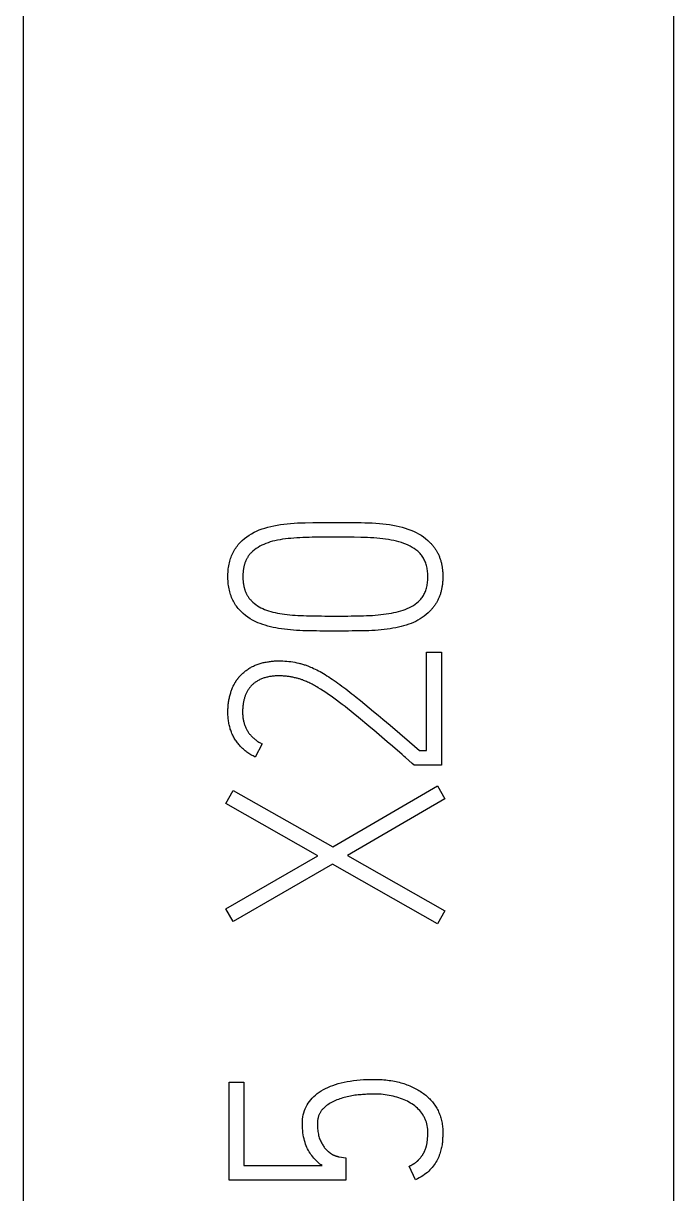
# Model space of a CAD drawing. Header units: inches. Extents: x 9000 to 22395, y 8106 to 17135.
# Drawn here: x 10056.42 to 10067.31, y 8336.45 to 8356.04 of the extents above; entities that cross this region are included whole.
import ezdxf

# ---------------------------------------------------------------- set-up
doc = ezdxf.new("R2010")
doc.units = ezdxf.units.IN
doc.header["$MEASUREMENT"] = 0
doc.layers.add('20000_FRONT_O', color=7, linetype='Continuous')
doc.layers.add('20500_FRONT_O_LABELING', color=7, linetype='Continuous')

# ---------------------------------------------------------------- blocks, each defined once
blk = doc.blocks.new('A$C21A67833')
at = {"layer": '20000_FRONT_O', "linetype": 'Continuous'}
for p, q in [((0, 0), (0, 100)), ((4.9, 28.9), (4.9, 8.3))]:
    blk.add_line(p, q, dxfattribs=at)
at = {"layer": '20500_FRONT_O_LABELING', "linetype": 'Continuous'}
for p, q in [((2.2002, 22.6107), (2.2471, 22.6101)), ((2.3972, 22.4965), (2.3422, 22.4964)), ((2.5786, 22.4986), (2.5286, 22.4977)), ((3.0392, 22.3387), (3.15, 22.3387)), ((3.0392, 21.5976), (3.0392, 22.3387)), ((3.15, 22.3387), (3.15, 21.4864)), ((2.5071, 21.9995), (2.5394, 21.9734)), ((2.5394, 21.9734), (2.5722, 21.9466)), ((2.5722, 21.9466), (2.6056, 21.9191)), ((2.6056, 21.9191), (2.6396, 21.8909)), ((2.6396, 21.8909), (2.6742, 21.8619)), ((2.6742, 21.8619), (2.7094, 21.8323)), ((2.7424, 21.6623), (2.6611, 21.7319)), ((1.7987, 21.6463), (1.7476, 21.5465)), ((2.7812, 21.6289), (2.7424, 21.6623)), ((2.8541, 21.5658), (2.7812, 21.6289)), ((2.9103, 21.6616), (2.9858, 21.5976)), ((2.8707, 21.5514), (2.8541, 21.5658)), ((2.8788, 21.5444), (2.8707, 21.5514)), ((2.9303, 21.4997), (2.8788, 21.5444)), ((2.9858, 21.5976), (3.0392, 21.5976)), ((2.9459, 21.4864), (2.9303, 21.4997)), ((3.15, 21.4864), (2.9459, 21.4864)), ((1.5256, 21.1958), (1.5809, 21.2956)), ((1.5809, 21.2956), (2.3311, 20.8697)), ((2.3311, 20.8697), (3.1211, 21.3291)), ((3.1211, 21.3291), (3.1767, 21.2312)), ((2.218, 20.8031), (1.5256, 21.1958)), ((3.1767, 21.2312), (2.442, 20.8054)), ((1.5256, 20.4036), (2.218, 20.8031)), ((2.3289, 20.741), (1.5809, 20.308)), ((3.1211, 20.2905), (2.3289, 20.741)), ((2.442, 20.8054), (3.1767, 20.388)), ((1.5809, 20.308), (1.5256, 20.4036)), ((3.1767, 20.388), (3.1211, 20.2905)), ((1.55, 19.0961), (1.6608, 19.0961)), ((1.55, 18.3572), (1.55, 19.0961)), ((1.6608, 19.0961), (1.6608, 18.468)), ((2.348, 18.5435), (2.3501, 18.5427)), ((2.3501, 18.5427), (2.3531, 18.5417)), ((2.3531, 18.5417), (2.356, 18.5408)), ((2.356, 18.5408), (2.3578, 18.5402)), ((2.3578, 18.5402), (2.3596, 18.5396)), ((2.3596, 18.5396), (2.3613, 18.5391)), ((2.3613, 18.5391), (2.3629, 18.5386)), ((2.3629, 18.5386), (2.3645, 18.5381)), ((2.3645, 18.5381), (2.366, 18.5377)), ((2.366, 18.5377), (2.3674, 18.5373)), ((2.3674, 18.5373), (2.3688, 18.5369)), ((2.3802, 18.5347), (2.429, 18.5259)), ((2.429, 18.5259), (2.429, 18.3572)), ((1.6608, 18.468), (2.2515, 18.468)), ((2.9546, 18.3617), (2.9081, 18.4635)), ((2.429, 18.3572), (1.55, 18.3572))]:
    blk.add_line(p, q, dxfattribs=at)
for points in [[(1.7675, 22.5598), (1.7473, 22.5687), (1.7278, 22.5785), (1.709, 22.5894), (1.6909, 22.6014), (1.6735, 22.6143), (1.6568, 22.6281), (1.6407, 22.643), (1.633, 22.6508), (1.6256, 22.6588), (1.6185, 22.667), (1.6117, 22.6754), (1.6053, 22.6841), (1.5991, 22.6929), (1.5933, 22.702), (1.5878, 22.7113), (1.5826, 22.7208), (1.5777, 22.7305), (1.5731, 22.7404), (1.5688, 22.7505), (1.5648, 22.7609), (1.5612, 22.7714), (1.5578, 22.7822), (1.5548, 22.7932), (1.5521, 22.8043), (1.5496, 22.8157), (1.5475, 22.8273), (1.5457, 22.8391), (1.5442, 22.8512), (1.543, 22.8634), (1.5421, 22.8758), (1.5415, 22.8885), (1.5413, 22.9144), (1.5416, 22.9272), (1.5422, 22.9398), (1.5432, 22.9522), (1.5444, 22.9644), (1.546, 22.9764), (1.5479, 22.9881), (1.55, 22.9997), (1.5525, 23.011), (1.5553, 23.0222), (1.5584, 23.0331), (1.5618, 23.0438), (1.5655, 23.0543), (1.5695, 23.0646), (1.5739, 23.0747), (1.5785, 23.0845), (1.5835, 23.0942), (1.5887, 23.1036), (1.5943, 23.1129), (1.6001, 23.1219), (1.6063, 23.1307), (1.6128, 23.1393), (1.6196, 23.1477), (1.6267, 23.1559), (1.6341, 23.1639), (1.6497, 23.1792), (1.666, 23.1935), (1.683, 23.2068), (1.7007, 23.2191), (1.719, 23.2304), (1.738, 23.2408), (1.7578, 23.25), (1.7781, 23.2584), (1.7991, 23.266), (1.8206, 23.273), (1.8427, 23.2794), (1.8653, 23.2851), (1.8885, 23.2902), (1.9123, 23.2946), (1.9367, 23.2984), (1.9617, 23.3017), (1.9872, 23.3047), (2.0133, 23.3072), (2.0398, 23.3093), (2.067, 23.311), (2.0946, 23.3122), (2.1228, 23.313)], [(2.1228, 23.313), (2.1806, 23.314), (2.2101, 23.3144), (2.2401, 23.3147), (2.2705, 23.315), (2.3014, 23.3152), (2.3327, 23.3153)], [(2.3327, 23.3153), (2.3958, 23.3152), (2.4267, 23.3151), (2.4571, 23.3149), (2.4871, 23.3146), (2.5166, 23.3142), (2.5456, 23.3137), (2.5741, 23.3132), (2.6022, 23.3124), (2.6297, 23.3112), (2.6568, 23.3096), (2.6834, 23.3075), (2.7094, 23.305), (2.735, 23.302), (2.7601, 23.2984), (2.7846, 23.2944), (2.8085, 23.2898), (2.8318, 23.2845), (2.8546, 23.2787), (2.8767, 23.2722), (2.8983, 23.265), (2.9193, 23.2573), (2.9396, 23.2488), (2.9593, 23.2395), (2.9784, 23.2293), (2.9967, 23.2182), (3.0144, 23.2062), (3.0315, 23.1932), (3.0478, 23.1793), (3.0635, 23.1644)], [(2.3056, 23.2044), (2.2791, 23.2042), (2.253, 23.204), (2.2274, 23.2038), (2.2021, 23.2034), (2.1774, 23.203), (2.153, 23.2024), (2.1292, 23.2018), (2.1057, 23.201), (2.0827, 23.1999), (2.0602, 23.1986), (2.038, 23.197), (2.0163, 23.1952), (1.9951, 23.1932), (1.9742, 23.1909), (1.9538, 23.1883), (1.934, 23.1852), (1.9148, 23.1816), (1.8961, 23.1776), (1.8781, 23.173), (1.8606, 23.168), (1.8438, 23.1625), (1.8275, 23.1565), (1.8119, 23.1501), (1.7968, 23.143), (1.7824, 23.1354), (1.7685, 23.1273), (1.7552, 23.1185), (1.7424, 23.1092), (1.7303, 23.0994), (1.7187, 23.089)], [(2.4923, 23.2034), (2.4664, 23.2037), (2.4402, 23.204), (2.4137, 23.2042), (2.3869, 23.2044), (2.3597, 23.2044), (2.3056, 23.2044)], [(2.8769, 22.6596), (2.8934, 22.666), (2.9092, 22.6731), (2.9244, 22.6809), (2.9388, 22.6896), (2.9526, 22.6989), (2.9657, 22.709), (2.9781, 22.7197), (2.9898, 22.7312), (2.9952, 22.7373), (3.0004, 22.7437), (3.0054, 22.7502), (3.01, 22.7571), (3.0144, 22.7641), (3.0186, 22.7715), (3.0224, 22.779), (3.026, 22.7868), (3.0293, 22.7949), (3.0324, 22.8032), (3.0351, 22.8117), (3.0376, 22.8205), (3.0399, 22.8295), (3.0418, 22.8388), (3.0435, 22.8483), (3.0449, 22.8581), (3.0461, 22.8681), (3.0469, 22.8783), (3.0475, 22.8888), (3.0479, 22.8995), (3.0479, 22.9104), (3.0477, 22.9212), (3.0472, 22.9318), (3.0464, 22.9421), (3.0453, 22.9522), (3.0439, 22.962), (3.0423, 22.9716), (3.0404, 22.9809), (3.0382, 22.99), (3.0357, 22.9989), (3.0329, 23.0075), (3.0299, 23.0159), (3.0266, 23.024), (3.023, 23.0319), (3.0191, 23.0395), (3.0149, 23.0469), (3.0105, 23.0541), (3.0057, 23.061), (3.0007, 23.0676), (2.9955, 23.0741), (2.9899, 23.0803), (2.9841, 23.0862), (2.9718, 23.0975), (2.9588, 23.1082), (2.9452, 23.1181), (2.9308, 23.1274), (2.9157, 23.1359), (2.8999, 23.1437), (2.8834, 23.1509), (2.8662, 23.1573), (2.8485, 23.1632), (2.8302, 23.1687), (2.8113, 23.1738), (2.7918, 23.1783), (2.7717, 23.1824), (2.7511, 23.1861), (2.7299, 23.1892), (2.7082, 23.192), (2.6861, 23.1945), (2.6634, 23.1966), (2.6403, 23.1985), (2.6167, 23.2), (2.5926, 23.2011), (2.5681, 23.2019), (2.5432, 23.2025), (2.4923, 23.2034)], [(3.0635, 23.1644), (3.0679, 23.16), (3.0723, 23.1555), (3.0765, 23.151), (3.0806, 23.1464), (3.0846, 23.1417), (3.0885, 23.1369), (3.0923, 23.1321), (3.096, 23.1272), (3.0996, 23.1222), (3.1031, 23.1172), (3.1065, 23.1121), (3.1098, 23.1069), (3.1129, 23.1016), (3.116, 23.0963), (3.119, 23.0909), (3.1219, 23.0855), (3.1247, 23.08), (3.1274, 23.0744), (3.1299, 23.0687), (3.1324, 23.063), (3.1348, 23.0572), (3.137, 23.0513), (3.1392, 23.0454), (3.1413, 23.0393), (3.1432, 23.0333), (3.1451, 23.0271), (3.1468, 23.0209), (3.1485, 23.0146), (3.15, 23.0082), (3.1515, 23.0018), (3.1528, 22.9953), (3.1541, 22.9888), (3.1552, 22.9821), (3.1563, 22.9754), (3.1572, 22.9686), (3.158, 22.9618), (3.1588, 22.9549), (3.1594, 22.9479), (3.1599, 22.9408), (3.1604, 22.9337), (3.1607, 22.9265), (3.1609, 22.9193), (3.161, 22.9119), (3.161, 22.9045), (3.161, 22.8972), (3.1608, 22.8899), (3.1605, 22.8827), (3.1601, 22.8755), (3.1596, 22.8685), (3.1591, 22.8615), (3.1584, 22.8545), (3.1576, 22.8477), (3.1567, 22.8409), (3.1558, 22.8341), (3.1547, 22.8275), (3.1535, 22.8209), (3.1522, 22.8144), (3.1509, 22.808), (3.1494, 22.8016), (3.1478, 22.7953), (3.1461, 22.7891), (3.1444, 22.7829), (3.1425, 22.7768), (3.1405, 22.7708), (3.1385, 22.7648), (3.1363, 22.7589), (3.134, 22.7531), (3.1317, 22.7474), (3.1292, 22.7417), (3.1266, 22.7361), (3.124, 22.7306), (3.1212, 22.7251), (3.1184, 22.7197), (3.1154, 22.7144), (3.1123, 22.7092), (3.1092, 22.704), (3.1059, 22.6989), (3.1026, 22.6938), (3.0991, 22.6889), (3.0956, 22.684), (3.0919, 22.6791), (3.0881, 22.6744), (3.0843, 22.6697), (3.0803, 22.665), (3.0763, 22.6605), (3.0721, 22.656), (3.0679, 22.6516), (3.0635, 22.6472)], [(1.7187, 23.089), (1.7158, 23.086), (1.7129, 23.083), (1.7101, 23.0799), (1.7074, 23.0767), (1.7048, 23.0735), (1.7022, 23.0703), (1.6997, 23.0669), (1.6972, 23.0635), (1.6949, 23.0601), (1.6925, 23.0566), (1.6903, 23.0531), (1.6881, 23.0495), (1.686, 23.0458), (1.684, 23.0421), (1.682, 23.0383), (1.6801, 23.0345), (1.6783, 23.0306), (1.6765, 23.0267), (1.6748, 23.0227), (1.6732, 23.0186), (1.6716, 23.0145), (1.6701, 23.0103), (1.6687, 23.0061), (1.6673, 23.0018), (1.666, 22.9975), (1.6648, 22.9931), (1.6636, 22.9887), (1.6626, 22.9841), (1.6615, 22.9796), (1.6606, 22.975), (1.6597, 22.9703), (1.6589, 22.9656), (1.6581, 22.9608), (1.6574, 22.956), (1.6568, 22.9511), (1.6563, 22.9461), (1.6558, 22.9411), (1.6554, 22.9361), (1.655, 22.9309), (1.6548, 22.9258), (1.6546, 22.9205), (1.6544, 22.9153), (1.6544, 22.9099), (1.6544, 22.9045), (1.6544, 22.8992), (1.6545, 22.8939), (1.6547, 22.8887), (1.655, 22.8835), (1.6553, 22.8784), (1.6557, 22.8734), (1.6562, 22.8684), (1.6567, 22.8635), (1.6573, 22.8586), (1.6579, 22.8538), (1.6586, 22.849), (1.6594, 22.8443), (1.6602, 22.8397), (1.6612, 22.8351), (1.6621, 22.8306), (1.6632, 22.8262), (1.6643, 22.8218), (1.6654, 22.8174), (1.6667, 22.8131), (1.668, 22.8089), (1.6693, 22.8047), (1.6708, 22.8006), (1.6723, 22.7966), (1.6738, 22.7926), (1.6754, 22.7887), (1.6771, 22.7848), (1.6789, 22.781), (1.6807, 22.7772), (1.6826, 22.7735), (1.6846, 22.7699), (1.6866, 22.7663), (1.6887, 22.7628), (1.6908, 22.7593), (1.693, 22.7559), (1.6953, 22.7525), (1.6976, 22.7492), (1.7, 22.746), (1.7025, 22.7428), (1.705, 22.7397), (1.7076, 22.7366), (1.7103, 22.7336), (1.713, 22.7307), (1.7158, 22.7278), (1.7187, 22.7249)], [(1.7187, 22.7249), (1.7294, 22.7148), (1.7406, 22.7052), (1.7523, 22.6962), (1.7644, 22.6878), (1.7771, 22.68), (1.7903, 22.6728), (1.804, 22.6662), (1.8182, 22.6601), (1.8329, 22.6546), (1.8481, 22.6494), (1.8638, 22.6446), (1.8801, 22.6402), (1.8968, 22.6362), (1.914, 22.6325), (1.9318, 22.6292), (1.9501, 22.6262), (1.9688, 22.6236), (1.988, 22.6214), (2.0075, 22.6193), (2.0274, 22.6175), (2.0477, 22.6159), (2.0684, 22.6146), (2.0894, 22.6135), (2.1108, 22.6126), (2.1326, 22.612), (2.1547, 22.6115), (2.2002, 22.6107)], [(2.2471, 22.6101), (2.2712, 22.6098), (2.2956, 22.6096), (2.3203, 22.6095), (2.3454, 22.6095), (2.3957, 22.6096)], [(2.3957, 22.6096), (2.4204, 22.6097), (2.4449, 22.6099), (2.4691, 22.6101), (2.4931, 22.6104), (2.5168, 22.6108), (2.5402, 22.6113), (2.5633, 22.6119), (2.5861, 22.6127), (2.6085, 22.6137), (2.6305, 22.6149), (2.6521, 22.6165), (2.6733, 22.6183), (2.6941, 22.6203), (2.7145, 22.6227), (2.7345, 22.6253), (2.754, 22.6283), (2.7731, 22.6317), (2.7916, 22.6354), (2.8097, 22.6395), (2.8272, 22.6439), (2.8443, 22.6488), (2.8609, 22.654), (2.8769, 22.6596)], [(3.0635, 22.6472), (3.0498, 22.6337), (3.0356, 22.621), (3.0209, 22.6091), (3.0057, 22.598), (2.9899, 22.5877), (2.9737, 22.5783), (2.9569, 22.5696), (2.9396, 22.5618), (2.9218, 22.5547), (2.9036, 22.548), (2.8849, 22.5418), (2.8658, 22.536), (2.8463, 22.5307), (2.8263, 22.5258), (2.8058, 22.5213), (2.7849, 22.5173), (2.7636, 22.5138), (2.7418, 22.5106), (2.7196, 22.5078), (2.6971, 22.5053), (2.6741, 22.5032), (2.6508, 22.5015), (2.6271, 22.5002), (2.603, 22.4992), (2.5786, 22.4986)], [(2.3422, 22.4964), (2.2876, 22.4965), (2.2608, 22.4967), (2.2343, 22.4969), (2.2082, 22.4971), (2.1824, 22.4975), (2.1569, 22.4979), (2.1318, 22.4984), (2.107, 22.4991), (2.0827, 22.5), (2.0587, 22.5013), (2.0351, 22.5029), (2.0119, 22.5048), (1.9892, 22.5071), (1.9669, 22.5098), (1.9449, 22.5129), (1.9234, 22.5163), (1.9024, 22.5202), (1.8818, 22.5245), (1.8617, 22.5292), (1.8419, 22.5344), (1.8227, 22.5401), (1.8038, 22.5462), (1.7854, 22.5527), (1.7675, 22.5598)], [(2.5286, 22.4977), (2.4771, 22.4971), (2.4508, 22.4968), (2.4242, 22.4966), (2.3972, 22.4965)], [(1.6332, 22.159), (1.64, 22.1659), (1.6468, 22.1725), (1.6535, 22.1788), (1.6601, 22.1847), (1.6667, 22.1903), (1.6733, 22.1956), (1.6798, 22.2006), (1.6863, 22.2053), (1.6928, 22.2098), (1.6994, 22.2141), (1.7061, 22.2182), (1.7129, 22.2222), (1.7198, 22.226), (1.7267, 22.2296), (1.7337, 22.233), (1.7408, 22.2363), (1.748, 22.2394), (1.7552, 22.2424), (1.7625, 22.2451), (1.7699, 22.2477), (1.7773, 22.2502), (1.7848, 22.2525), (1.7924, 22.2546), (1.8, 22.2566), (1.8077, 22.2584), (1.8154, 22.2602), (1.8231, 22.2618), (1.8308, 22.2632), (1.8385, 22.2646), (1.8462, 22.2659), (1.8539, 22.267), (1.8616, 22.268), (1.8694, 22.2689), (1.8771, 22.2697), (1.8849, 22.2704), (1.8926, 22.271), (1.9004, 22.2714), (1.9081, 22.2718), (1.9159, 22.272), (1.9237, 22.2721), (1.9393, 22.272), (1.9548, 22.2715), (1.9702, 22.2707), (1.9855, 22.2695), (2.0008, 22.268), (2.016, 22.266), (2.0311, 22.2637), (2.0462, 22.261), (2.0609, 22.258), (2.0754, 22.2547), (2.0825, 22.253), (2.0895, 22.2512), (2.0965, 22.2493), (2.1033, 22.2474), (2.1101, 22.2454), (2.1168, 22.2433), (2.1234, 22.2412), (2.1299, 22.239), (2.1363, 22.2367), (2.1426, 22.2344)], [(2.1426, 22.2344), (2.1535, 22.2302), (2.1646, 22.2257), (2.176, 22.2209), (2.1875, 22.2156), (2.1993, 22.21), (2.2113, 22.204), (2.2234, 22.1976), (2.2358, 22.1909), (2.2484, 22.1838), (2.2612, 22.1763), (2.2742, 22.1684), (2.2874, 22.1601), (2.3008, 22.1514), (2.3144, 22.1424), (2.3282, 22.133), (2.3422, 22.1234), (2.3563, 22.1135), (2.3706, 22.1034), (2.3851, 22.093), (2.3997, 22.0823), (2.4145, 22.0713), (2.4295, 22.0601), (2.4447, 22.0485), (2.4601, 22.0367), (2.4756, 22.0246), (2.4913, 22.0122), (2.5071, 21.9995)], [(1.5877, 22.0936), (1.5894, 22.0968), (1.5911, 22.1), (1.5928, 22.1031), (1.5945, 22.1062), (1.5963, 22.1092), (1.5981, 22.1122), (1.5999, 22.1151), (1.6017, 22.118), (1.6035, 22.1209), (1.6054, 22.1237), (1.6072, 22.1265), (1.6091, 22.1292), (1.611, 22.1319), (1.613, 22.1346), (1.6149, 22.1372), (1.6169, 22.1398), (1.6188, 22.1423), (1.6208, 22.1448), (1.6229, 22.1473), (1.6249, 22.1497), (1.627, 22.1521), (1.629, 22.1544), (1.6311, 22.1567), (1.6332, 22.159)], [(2.1049, 22.1278), (2.0992, 22.1298), (2.0935, 22.1317), (2.0877, 22.1336), (2.0818, 22.1354), (2.0758, 22.1372), (2.0697, 22.1389), (2.0635, 22.1406), (2.0572, 22.1422), (2.0508, 22.1437), (2.0443, 22.1452), (2.0378, 22.1467), (2.0311, 22.1481), (2.0243, 22.1495), (2.0174, 22.1507), (2.0105, 22.152), (2.0035, 22.1531), (1.9965, 22.1541), (1.9895, 22.155), (1.9825, 22.1558), (1.9754, 22.1566), (1.9683, 22.1572), (1.9611, 22.1577), (1.954, 22.1582), (1.9468, 22.1585), (1.9396, 22.1588), (1.9324, 22.1589), (1.9251, 22.159), (1.9179, 22.1589), (1.9107, 22.1587), (1.9035, 22.1584), (1.8964, 22.158), (1.8893, 22.1575), (1.8822, 22.1568), (1.8752, 22.156), (1.8682, 22.1551), (1.8612, 22.1541), (1.8543, 22.1529), (1.8474, 22.1516), (1.8406, 22.1502), (1.8338, 22.1486), (1.827, 22.1469), (1.8204, 22.1451), (1.8138, 22.1431), (1.8074, 22.1409), (1.801, 22.1386), (1.7947, 22.1361), (1.7885, 22.1334), (1.7824, 22.1306), (1.7764, 22.1276), (1.7705, 22.1244), (1.7646, 22.1211), (1.7589, 22.1177), (1.7532, 22.114), (1.7476, 22.1102)], [(1.7476, 21.5465), (1.7392, 21.5509), (1.731, 21.5554), (1.7229, 21.56), (1.715, 21.5647), (1.7073, 21.5695), (1.6997, 21.5744), (1.6923, 21.5794), (1.6851, 21.5846), (1.6781, 21.5898), (1.6713, 21.5952), (1.6646, 21.6007), (1.6581, 21.6062), (1.6518, 21.6119), (1.6456, 21.6177), (1.6397, 21.6237), (1.6339, 21.6297), (1.6283, 21.6358), (1.6228, 21.6421), (1.6175, 21.6485), (1.6125, 21.6549), (1.6075, 21.6615), (1.6028, 21.6682), (1.5982, 21.675), (1.5938, 21.682), (1.5896, 21.689), (1.5856, 21.6961), (1.5817, 21.7034), (1.578, 21.7108), (1.5745, 21.7183), (1.5712, 21.7258), (1.568, 21.7335), (1.5651, 21.7414), (1.5622, 21.7493), (1.5596, 21.7573), (1.5572, 21.7655), (1.5549, 21.7737), (1.5528, 21.7821), (1.5508, 21.7906), (1.5491, 21.7992), (1.5475, 21.8079), (1.5461, 21.8167), (1.5449, 21.8256), (1.5438, 21.8347), (1.543, 21.8438), (1.5423, 21.8531), (1.5418, 21.8624), (1.5414, 21.8719), (1.5412, 21.8815), (1.5412, 21.8912), (1.5414, 21.9007), (1.5417, 21.91), (1.5421, 21.9192), (1.5427, 21.9282), (1.5434, 21.9371), (1.5443, 21.9457), (1.5453, 21.9542), (1.5464, 21.9626), (1.5477, 21.9708), (1.5491, 21.9788), (1.5506, 21.9866), (1.5523, 21.9943), (1.5541, 22.0019), (1.5561, 22.0093), (1.5581, 22.0166), (1.5602, 22.0237), (1.5623, 22.0307), (1.5646, 22.0376), (1.5669, 22.0443), (1.5693, 22.0509), (1.5717, 22.0574), (1.5742, 22.0638), (1.5768, 22.07), (1.5795, 22.0761), (1.5821, 22.0821), (1.5849, 22.0879), (1.5877, 22.0936)], [(1.7476, 22.1102), (1.7432, 22.107), (1.7389, 22.1036), (1.7347, 22.1002), (1.7306, 22.0966), (1.7266, 22.093), (1.7228, 22.0893), (1.719, 22.0854), (1.7153, 22.0815), (1.7117, 22.0775), (1.7082, 22.0734), (1.7049, 22.0692), (1.7016, 22.0649), (1.6985, 22.0605), (1.6954, 22.056), (1.6925, 22.0515), (1.6896, 22.0468), (1.6869, 22.042), (1.6842, 22.0372), (1.6817, 22.0322), (1.6793, 22.0271), (1.6769, 22.022), (1.6747, 22.0168), (1.6726, 22.0114), (1.6706, 22.006), (1.6687, 22.0005), (1.6669, 21.9949), (1.6652, 21.9891), (1.6636, 21.9833), (1.6621, 21.9774), (1.6607, 21.9714), (1.6594, 21.9653), (1.6582, 21.9592), (1.6571, 21.9529), (1.6562, 21.9465), (1.6553, 21.94), (1.6545, 21.9335), (1.6539, 21.9268), (1.6533, 21.9201), (1.6528, 21.9132), (1.6525, 21.9063), (1.6523, 21.8992), (1.6521, 21.8921), (1.6521, 21.8849), (1.6522, 21.8777), (1.6524, 21.8706), (1.6528, 21.8635), (1.6533, 21.8566), (1.654, 21.8497), (1.6548, 21.843), (1.6557, 21.8363), (1.6568, 21.8297), (1.6581, 21.8232), (1.6595, 21.8167), (1.661, 21.8104), (1.6627, 21.8041), (1.6645, 21.798), (1.6664, 21.7919), (1.6685, 21.7859), (1.6708, 21.78), (1.6732, 21.7742), (1.6757, 21.7684), (1.6784, 21.7628), (1.6812, 21.7572), (1.6842, 21.7517), (1.6873, 21.7463), (1.6906, 21.741), (1.694, 21.7358), (1.6975, 21.7307), (1.7012, 21.7257), (1.705, 21.7207), (1.709, 21.7158), (1.7131, 21.711), (1.7174, 21.7064), (1.7218, 21.7017), (1.7264, 21.6972), (1.731, 21.6928), (1.7359, 21.6884), (1.7409, 21.6842), (1.746, 21.68), (1.7513, 21.6759), (1.7567, 21.6719), (1.7623, 21.668), (1.768, 21.6642), (1.7738, 21.6604), (1.7798, 21.6568), (1.786, 21.6532), (1.7922, 21.6497), (1.7987, 21.6463)], [(2.5108, 21.858), (2.489, 21.8759), (2.4672, 21.8934), (2.4456, 21.9105), (2.4241, 21.9272), (2.4027, 21.9435), (2.3814, 21.9594), (2.3603, 21.975), (2.3395, 21.9901), (2.3189, 22.0047), (2.2986, 22.0188), (2.2787, 22.0324), (2.259, 22.0454), (2.2396, 22.0579), (2.2205, 22.0698), (2.2112, 22.0755), (2.202, 22.081), (2.193, 22.0862), (2.1841, 22.0911), (2.1754, 22.0959), (2.1669, 22.1004), (2.1586, 22.1047), (2.1504, 22.1087), (2.1424, 22.1125), (2.1346, 22.116), (2.1269, 22.1193), (2.1194, 22.1224), (2.1121, 22.1252), (2.1049, 22.1278)], [(2.6611, 21.7319), (2.6401, 21.7496), (2.619, 21.7675), (2.5108, 21.858)], [(2.7094, 21.8323), (2.7631, 21.7866), (2.9103, 21.6616)], [(2.2515, 18.468), (2.2433, 18.4739), (2.2352, 18.4802), (2.2272, 18.4868), (2.2193, 18.4937), (2.2115, 18.501), (2.2037, 18.5087), (2.196, 18.5167), (2.1885, 18.5251), (2.1812, 18.5339), (2.1741, 18.5431), (2.1673, 18.5526), (2.1607, 18.5625), (2.1544, 18.5727), (2.1483, 18.5832), (2.1424, 18.5942), (2.137, 18.6056), (2.1319, 18.6176), (2.1272, 18.6301), (2.1228, 18.6432), (2.1187, 18.6567), (2.1151, 18.6708), (2.1118, 18.6853), (2.109, 18.7004), (2.1067, 18.716), (2.1049, 18.7321), (2.1037, 18.7487), (2.1029, 18.7658), (2.1026, 18.7834), (2.1031, 18.801), (2.1044, 18.8182), (2.1066, 18.8349), (2.1097, 18.8511), (2.1137, 18.8669), (2.1185, 18.8823), (2.1243, 18.8972), (2.1309, 18.9116), (2.1384, 18.9256), (2.1467, 18.9392), (2.1559, 18.9523), (2.166, 18.9649), (2.177, 18.9771), (2.1889, 18.9888), (2.2016, 19.0001), (2.2152, 19.0109), (2.2297, 19.0213), (2.245, 19.0312), (2.2611, 19.0406), (2.278, 19.0495), (2.2956, 19.0579), (2.3139, 19.0657), (2.333, 19.0729), (2.3527, 19.0797), (2.3733, 19.0859), (2.3945, 19.0915), (2.4165, 19.0966), (2.4392, 19.1012), (2.4627, 19.1052), (2.4868, 19.1087), (2.5118, 19.1117), (2.5374, 19.1141), (2.5639, 19.1159), (2.591, 19.1172), (2.6189, 19.118), (2.6475, 19.1182), (2.6619, 19.118), (2.676, 19.1176), (2.69, 19.117), (2.7039, 19.1162), (2.7175, 19.1152), (2.731, 19.1139), (2.7443, 19.1124), (2.7574, 19.1107), (2.7704, 19.1088), (2.7831, 19.1067), (2.7957, 19.1043), (2.8082, 19.1017), (2.8204, 19.0989), (2.8325, 19.0959), (2.8444, 19.0927), (2.8561, 19.0893), (2.8676, 19.0857), (2.8789, 19.0818), (2.8901, 19.0778), (2.901, 19.0737), (2.9117, 19.0693), (2.9223, 19.0648), (2.9326, 19.0602), (2.9427, 19.0553), (2.9526, 19.0503), (2.9624, 19.0451), (2.9719, 19.0398), (2.9812, 19.0343), (2.9903, 19.0286), (2.9991, 19.0227), (3.0078, 19.0168), (3.0162, 19.0106), (3.0245, 19.0043), (3.0325, 18.9978), (3.0403, 18.9912), (3.0478, 18.9844), (3.0552, 18.9775), (3.0623, 18.9705), (3.0691, 18.9632), (3.0758, 18.9559), (3.0822, 18.9483), (3.0883, 18.9407), (3.0942, 18.9328), (3.0999, 18.9248), (3.1054, 18.9167), (3.1106, 18.9084), (3.1156, 18.8999), (3.1203, 18.8913), (3.1248, 18.8825), (3.1291, 18.8736), (3.133, 18.8646), (3.1367, 18.8555), (3.1402, 18.8462), (3.1434, 18.8369), (3.1463, 18.8275), (3.1489, 18.818), (3.1513, 18.8084), (3.1534, 18.7987), (3.1553, 18.7889), (3.1569, 18.7789), (3.1583, 18.7689), (3.1593, 18.7589), (3.1601, 18.7487), (3.1607, 18.7384), (3.161, 18.728), (3.161, 18.7174), (3.161, 18.7117), (3.1608, 18.7057), (3.1607, 18.6992), (3.1604, 18.6924), (3.1601, 18.6852), (3.1597, 18.6776), (3.1592, 18.6696), (3.1587, 18.6612), (3.1581, 18.6525), (3.1574, 18.6433), (3.1565, 18.6341), (3.1552, 18.6247), (3.1536, 18.6152), (3.1518, 18.6056), (3.1496, 18.5959), (3.1471, 18.586), (3.1444, 18.5761), (3.1413, 18.566), (3.138, 18.5558), (3.1343, 18.5456), (3.1303, 18.5353), (3.1257, 18.5251), (3.1207, 18.5149), (3.1152, 18.5048), (3.1092, 18.4947), (3.1028, 18.4847), (3.096, 18.4748), (3.0887, 18.4648), (3.081, 18.455), (3.0728, 18.4452), (3.0641, 18.4356), (3.0547, 18.4263), (3.0446, 18.4172), (3.0338, 18.4085), (3.0223, 18.4), (3.0102, 18.3918), (2.9973, 18.3839), (2.9838, 18.3762), (2.9696, 18.3688), (2.9546, 18.3617)], [(3.0434, 18.6465), (3.045, 18.6603), (3.0462, 18.674), (3.0471, 18.6878), (3.0477, 18.7016), (3.0479, 18.7155), (3.0478, 18.7294), (3.047, 18.743), (3.0456, 18.7564), (3.0435, 18.7694), (3.0407, 18.7821), (3.0372, 18.7946), (3.033, 18.8067), (3.0282, 18.8186), (3.0255, 18.8244), (3.0227, 18.8301), (3.0197, 18.8357), (3.0165, 18.8413), (3.0097, 18.8522), (3.0024, 18.8627), (2.9947, 18.8727), (2.9865, 18.8824), (2.9779, 18.8917), (2.9689, 18.9007), (2.9595, 18.9092), (2.9496, 18.9174), (2.9393, 18.9251), (2.9285, 18.9325), (2.9174, 18.9396), (2.9059, 18.9463), (2.894, 18.9526), (2.8818, 18.9586), (2.8692, 18.9642), (2.8563, 18.9695), (2.843, 18.9745), (2.8294, 18.9791), (2.8154, 18.9834), (2.8011, 18.9875), (2.7865, 18.9912), (2.7718, 18.9945), (2.7568, 18.9974), (2.7418, 18.9999), (2.7266, 19.0021), (2.7113, 19.0039), (2.6959, 19.0053), (2.6803, 19.0064), (2.6647, 19.007), (2.6489, 19.0073), (2.641, 19.0073), (2.6328, 19.0072), (2.6243, 19.0071), (2.6154, 19.0068), (2.6063, 19.0065), (2.5969, 19.006), (2.5871, 19.0055), (2.5771, 19.0049), (2.5667, 19.0043), (2.5561, 19.0035), (2.5451, 19.0027), (2.5338, 19.0017), (2.5222, 19.0007), (2.5105, 18.9996), (2.4988, 18.9981), (2.4872, 18.9965), (2.4757, 18.9946), (2.4641, 18.9925), (2.4527, 18.9901), (2.4412, 18.9876), (2.4298, 18.9848), (2.4185, 18.9818), (2.4072, 18.9785), (2.3959, 18.9751), (2.3847, 18.9715), (2.3737, 18.9676), (2.3628, 18.9634), (2.3522, 18.959), (2.3419, 18.9543), (2.3318, 18.9493), (2.322, 18.9441), (2.3125, 18.9386), (2.3032, 18.9328), (2.2941, 18.9267), (2.2854, 18.9203), (2.2769, 18.9136), (2.2687, 18.9067), (2.2608, 18.8995), (2.2571, 18.8957), (2.2535, 18.8919), (2.2501, 18.8879), (2.2468, 18.8838), (2.2437, 18.8797), (2.2408, 18.8754), (2.2381, 18.871), (2.2355, 18.8665), (2.233, 18.862), (2.2307, 18.8573), (2.2286, 18.8525), (2.2267, 18.8476), (2.2249, 18.8426), (2.2232, 18.8375), (2.2218, 18.8323), (2.2204, 18.8271), (2.2193, 18.8217), (2.2183, 18.8162), (2.2175, 18.8106), (2.2168, 18.8049), (2.2163, 18.7991), (2.216, 18.7932), (2.2157, 18.7811), (2.2159, 18.7692), (2.2164, 18.7575), (2.2171, 18.7463), (2.2181, 18.7354), (2.2194, 18.7249), (2.221, 18.7148), (2.2228, 18.705), (2.2249, 18.6956), (2.2273, 18.6865), (2.2299, 18.6778), (2.2328, 18.6695), (2.236, 18.6615), (2.2395, 18.6539), (2.2431, 18.6466), (2.2468, 18.6396), (2.2505, 18.6328), (2.2544, 18.6263), (2.2583, 18.62), (2.2623, 18.614), (2.2663, 18.6082), (2.2705, 18.6027), (2.2747, 18.5975), (2.279, 18.5925), (2.2834, 18.5878), (2.2879, 18.5834), (2.2925, 18.5792)], [(2.9837, 18.5172), (2.9861, 18.5198), (2.9884, 18.5225), (2.9907, 18.5252), (2.9929, 18.5279), (2.9951, 18.5307), (2.9973, 18.5334), (2.9994, 18.5362), (3.0014, 18.539), (3.0034, 18.5418), (3.0053, 18.5447), (3.0073, 18.5475), (3.0091, 18.5504), (3.0109, 18.5533), (3.0127, 18.5562), (3.0144, 18.5591), (3.0161, 18.562), (3.0177, 18.565), (3.0193, 18.568), (3.0208, 18.571), (3.0223, 18.574), (3.0237, 18.577), (3.0251, 18.58), (3.0265, 18.5831), (3.0278, 18.5862), (3.029, 18.5892), (3.0302, 18.5923), (3.0314, 18.5954), (3.0325, 18.5985), (3.0335, 18.6016), (3.0345, 18.6047), (3.0355, 18.6079), (3.0364, 18.611), (3.0372, 18.6142), (3.038, 18.6173), (3.0388, 18.6205), (3.0395, 18.6237), (3.0402, 18.6269), (3.0409, 18.6302), (3.0414, 18.6334), (3.042, 18.6367), (3.0425, 18.6399), (3.043, 18.6432), (3.0434, 18.6465)], [(2.2925, 18.5792), (2.2937, 18.5781), (2.2949, 18.577), (2.2962, 18.5759), (2.2974, 18.5749), (2.2986, 18.5738), (2.2998, 18.5728), (2.3011, 18.5718), (2.3023, 18.5708), (2.3035, 18.5698), (2.3047, 18.5688), (2.3059, 18.5679), (2.3071, 18.5669), (2.3083, 18.566), (2.3095, 18.5651), (2.3107, 18.5642), (2.3119, 18.5634), (2.313, 18.5625), (2.3142, 18.5617), (2.3154, 18.5608), (2.3166, 18.56), (2.3177, 18.5592), (2.3189, 18.5585), (2.3201, 18.5577), (2.3212, 18.5569), (2.3224, 18.5562), (2.3235, 18.5555), (2.3247, 18.5548), (2.3258, 18.5541), (2.327, 18.5534), (2.3281, 18.5528), (2.3293, 18.5521), (2.3304, 18.5515), (2.3315, 18.5509), (2.3326, 18.5503), (2.3338, 18.5497), (2.3349, 18.5491), (2.336, 18.5486), (2.3371, 18.548), (2.3382, 18.5475), (2.3393, 18.547), (2.3404, 18.5465), (2.3415, 18.546), (2.3426, 18.5456), (2.3437, 18.5451), (2.3448, 18.5447), (2.3459, 18.5443), (2.347, 18.5438), (2.348, 18.5435)], [(2.3688, 18.5369), (2.3694, 18.5367), (2.3701, 18.5365), (2.3707, 18.5364), (2.3713, 18.5362), (2.3719, 18.5361), (2.3725, 18.5359), (2.3731, 18.5358), (2.3736, 18.5357), (2.3742, 18.5355), (2.3747, 18.5354), (2.3752, 18.5353), (2.3757, 18.5352), (2.3761, 18.5351), (2.3766, 18.5351), (2.377, 18.535), (2.3774, 18.5349), (2.3778, 18.5349), (2.3782, 18.5348), (2.3786, 18.5348), (2.379, 18.5347), (2.3793, 18.5347), (2.3796, 18.5347), (2.3799, 18.5347), (2.3802, 18.5347)], [(2.9081, 18.4635), (2.9101, 18.4644), (2.912, 18.4654), (2.9139, 18.4663), (2.9158, 18.4673), (2.9177, 18.4682), (2.9195, 18.4692), (2.9214, 18.4702), (2.9232, 18.4711), (2.925, 18.4721), (2.9268, 18.4731), (2.9285, 18.4741), (2.9303, 18.4751), (2.932, 18.4761), (2.9337, 18.4771), (2.9354, 18.4781), (2.9371, 18.4791), (2.9387, 18.4801), (2.9404, 18.4811), (2.942, 18.4822), (2.9436, 18.4832), (2.9452, 18.4843), (2.9468, 18.4853), (2.9483, 18.4864), (2.9498, 18.4874), (2.9514, 18.4885), (2.9528, 18.4896), (2.9543, 18.4906), (2.9558, 18.4917), (2.9572, 18.4928), (2.9587, 18.4939), (2.9601, 18.495), (2.9615, 18.4961), (2.9628, 18.4972), (2.9642, 18.4983), (2.9655, 18.4994), (2.9668, 18.5006), (2.9681, 18.5017), (2.9694, 18.5028), (2.9707, 18.504), (2.9719, 18.5051), (2.9732, 18.5063), (2.9744, 18.5074), (2.9756, 18.5086), (2.9768, 18.5098), (2.9779, 18.511), (2.9791, 18.5121), (2.9802, 18.5133), (2.9837, 18.5172)]]:
    blk.add_lwpolyline(points, dxfattribs=at)

msp = doc.modelspace()

# ---------------------------------------------------------------- block references
at = {"xscale": 2.2218, "yscale": 2.2218, "zscale": 2.2218}
msp.add_blockref('A$C21A67833', (10056.419, 8295.882), dxfattribs=at)

doc.saveas('drawing.dxf')
